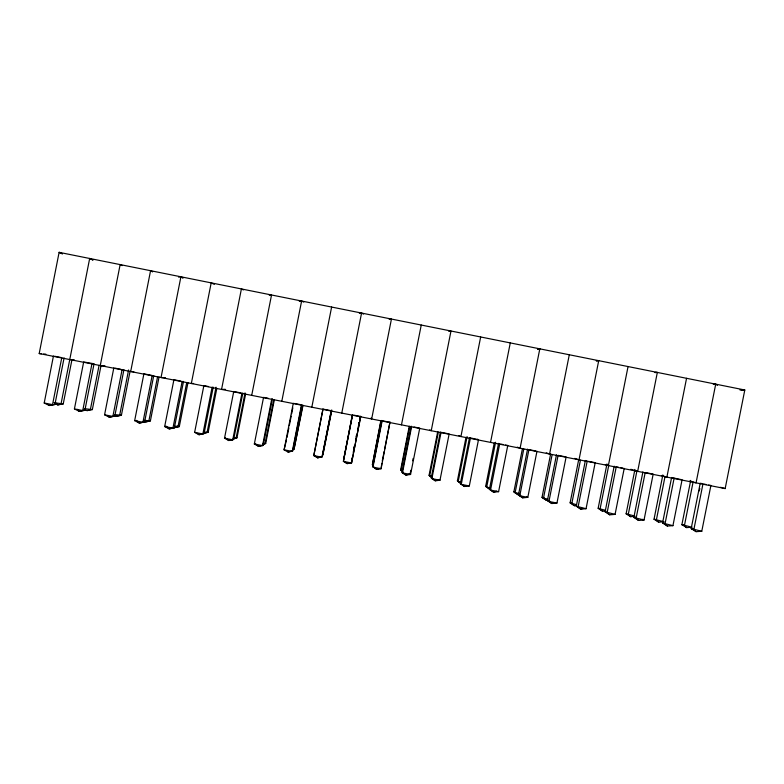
<?xml version="1.0" encoding="UTF-8"?>
<svg xmlns="http://www.w3.org/2000/svg" width="784" height="784" viewBox="0 0 784 784"><rect width="100%" height="100%" fill="white"/><g stroke="black" fill="none" stroke-linecap="round" stroke-linejoin="round"><path stroke-width="1.18" d="M360.679 416.265L351.555 462.972L347.155 463.609L343.402 461.374L352.339 415.255M343.637 459.228L352.339 415.02M39.2 353.535L59.114 252.34L744.8 389.991L725.161 488.579L39.2 353.535L41.434 353.751M64.092 357.876L54.919 404.475L49.235 405.504L44.208 403.005L53.449 356.014M92.894 259.925L89.67 258.475L60.995 404.074L57.751 404.916L54.841 403.456M56.056 403.211L57.751 404.916L63.239 403.917L71.922 359.817M74.421 408.905L83.672 361.963L94.051 363.766L84.878 410.326L79.331 411.375L74.421 408.905L82.741 410.532L84.878 410.326M91.983 363.6L82.741 410.532L79.331 411.375L77.302 409.375M99.078 365.393L90.327 409.797L86.985 410.62L84.143 409.179M122.245 265.551L120.148 264.59L100.264 365.55L105.036 365.912M86.985 410.62L92.345 409.601L101.028 365.54M123.931 369.656L114.768 416.157L109.348 417.225L104.576 414.785L113.817 367.902M122.108 369.538L112.876 416.402L109.348 417.225L107.947 415.892M128.586 369.96L119.609 415.51L116.159 416.314L114.307 415.363M114.778 415.01L116.159 416.314L121.402 415.275L130.075 371.263M152.606 271.646L150.567 270.696L130.683 371.547L133.839 371.734M134.662 420.655L143.893 373.821L152.174 375.458L142.943 422.272L139.307 423.066L134.662 420.655L142.943 422.272L144.599 421.978L153.752 375.526M157.555 376.908L148.823 421.214L145.265 421.988L150.381 420.93L159.054 376.967M182.172 381.357L172.941 428.123L169.197 428.897L164.679 426.516L173.911 379.73L180.986 381.132M166.159 426.182L164.679 426.516L172.941 428.123L174.362 427.78L183.515 381.387M186.7 382.651L177.968 426.898L174.313 427.662L179.311 426.574L187.974 382.661M194.638 432.356L202.88 433.964L212.101 387.247L213.199 387.227L204.056 433.572L199.018 434.718L194.638 432.356L203.86 385.63L208.564 386.561M216.021 387.178L207.064 432.572L203.291 433.317L208.172 432.209L216.835 388.345M241.962 393.127L232.75 439.795L228.781 440.52L224.518 438.187L233.74 391.51L240.786 392.902M225.527 437.766L224.518 438.187L232.75 439.795L233.681 439.354L242.824 393.068M245.039 392.892L236.082 438.246L233.181 438.775M233.799 437.795L236.974 437.835L245.627 394.009M251.713 395.371L271.538 294.99L269.275 295.235M271.754 398.997L262.542 445.606L258.465 446.312L254.339 443.999L263.551 397.38L268.236 398.301M255.104 443.538L254.339 443.999L262.542 445.606L263.248 445.126L272.391 398.88M273.763 399.781L265.051 443.891L263.061 444.244M262.767 443.45L265.707 443.44L274.361 399.673M281.799 401.29L301.615 301.027L303.731 302.085M293.294 403.241L284.092 449.81L288.091 452.084L292.746 450.878L301.879 404.691M286.503 439.814L284.092 449.81L292.285 451.408L301.487 404.848M286.973 437.443L288.845 427.966M289.306 425.604L291.187 416.128M291.648 413.756L292.824 407.827M302.663 405.475L293.951 449.536L303.036 405.318M311.826 407.2L331.622 307.044M322.979 409.081L313.786 455.602L317.657 457.856L322.185 456.621L331.309 410.483L321.95 457.19L313.786 455.602L322.979 409.081L331.152 410.689M331.73 409.963L322.783 455.161L331.652 410.943M341.775 413.099L361.571 313.061L359.356 313.247M352.594 414.912L343.402 461.374L351.555 462.972L360.748 416.52L353.76 415.138M351.565 460.198L352.026 457.836M353.898 448.409L354.368 446.047M356.23 436.61L356.7 434.258M358.562 424.82L359.033 422.468M359.493 420.106L359.964 417.745M351.565 460.776L352.036 458.405M353.212 452.456L354.388 446.517M355.564 440.579L356.74 434.64M357.916 428.701L359.092 422.752M359.562 420.381L360.023 417.999M380.838 420.636L372.371 464.834L381.063 420.91M389.981 422.037L381.093 468.734L376.585 469.342L372.792 466.49L381.906 420.449M381.798 463.344L381.093 468.734L372.959 467.146L382.151 420.734L390.285 422.331M382.269 460.992L384.14 451.545M384.601 449.183L389.746 423.213M401.477 424.85L421.253 325.037M402.741 471.498L400.663 469.783L409.287 426.231M401.036 470.429L409.728 426.555M402.055 472.203L405.955 475.075L410.11 473.771L410.571 474.477L402.457 472.899L402.055 472.203L411.169 426.212L411.639 426.535L402.457 472.899L405.955 475.075L410.571 474.477L419.754 428.133L413.952 426.996M410.336 472.595L410.806 470.233M412.678 460.806L413.148 458.444M431.288 477.064L429.054 475.32L437.678 431.817M438.334 432.18L429.652 476.015L431.896 476.456M449.154 433.924L439.981 480.22L435.257 480.788L431.249 477.897L440.353 431.955M480.67 336.963L460.923 436.551L458.875 435.581M461.364 483.659L457.386 480.847L466 437.394M467.107 436.619L458.189 481.592L461.56 482.248M460.384 483.581L469.489 437.688L478.495 439.697L469.322 485.943L464.491 486.492L460.384 483.581L464.491 486.492L466.451 485.815M470.41 438.109L461.237 484.365L469.322 485.943M490.539 442.392L510.276 342.912M485.659 486.364L489.735 489.196L485.659 486.364L494.263 442.96M495.596 442.225L486.678 487.148L490.039 487.805M498.604 491.656L490.539 490.078L489.451 489.255L498.546 443.411L499.702 443.871L490.539 490.078L493.665 492.176L498.604 491.656L507.767 445.459L505.464 445.008M520.096 448.203L539.813 348.841L537.501 348.949M513.863 491.872L518.048 494.724L513.863 491.872L522.467 448.517M523.781 449.007L515.108 492.695L519.576 493.567M527.554 449.124L518.459 494.91L522.781 497.86L527.818 497.35L536.981 451.212M569.292 354.76L549.584 454.014L546.262 452.848M550.613 454.054L542.018 497.37L546.301 500.231L542.018 497.37L544.233 497.801M552.142 454.583L543.469 498.232L547.928 499.104M556.483 454.818L547.399 500.564L551.828 503.524L556.963 503.034L566.126 456.954L558.1 455.367L548.937 501.476L551.828 503.524L553.592 502.818M578.7 459.62L570.105 502.848L574.486 505.729L576.514 505.553M596.301 360.758L598.711 360.669L579.013 459.806L574.77 458.395M580.434 460.159L571.771 503.759L574.486 505.729M582.522 508.463L580.807 509.169L576.279 506.199L585.364 460.502L587.196 461.1L578.043 507.15L580.807 509.169L586.06 508.708L595.203 462.678L588.343 461.325M606.963 463.932L598.143 508.326L602.612 511.227L605.718 510.962M628.053 366.559L608.374 465.588L605.297 464.608M608.678 465.716L600.015 509.267L602.612 511.227M624.221 468.391L615.077 514.373L609.727 514.814L605.101 511.815L614.176 466.176M634.903 516.362L630.689 516.695L626.112 513.785L634.932 469.44M636.853 471.262L628.2 514.765L630.689 516.695M655.042 372.498L657.335 372.439L637.666 471.351L630.816 469.273M638.588 520.439L636.069 518.469L645.203 472.517L653.18 474.095L644.036 520.027L638.588 520.439L633.854 517.43L642.919 471.841M662.843 474.937L654.023 519.233L658.697 522.164L662.99 521.85M664.979 476.799L656.326 520.253L658.697 522.164M686.559 378.3L666.89 477.103L661.392 475.496M671.614 477.485L662.549 523.026L667.38 526.054L672.937 525.662L682.07 479.779L672.447 477.73M674.113 478.211L664.979 524.114L667.38 526.054M690.694 480.425L681.884 524.672L686.647 527.612L692.115 527.24L681.884 524.672L684.069 525.094M693.036 482.327L684.393 525.731L686.647 527.612M700.239 483.12L691.174 528.612L696.114 531.66L701.768 531.287L710.902 485.453L708.628 485.012M699.357 490.882L699.828 488.54M496.507 491.156L493.665 492.176L489.451 489.255M208.172 432.209L204.771 432.131M437.266 480.131L435.257 480.788L431.249 477.897M379.799 468.391L376.585 469.342L372.792 466.49M351.555 462.354L347.155 463.609L344.392 461.482M322.185 456.621L317.657 457.856L314.08 455.043M49.235 405.504L54.919 404.475M288.091 452.084L292.746 450.878M263.248 445.126L258.465 446.312L255.947 444.224M263.395 444.009L265.707 443.44M233.681 439.354L228.781 440.52L226.341 438.452M233.407 438.677L236.974 437.835M204.056 433.572L199.018 434.718L197.45 433.346M174.362 427.78L169.197 428.897L166.923 426.859M144.599 421.978L139.307 423.066L136.387 420.371M537.706 349.243L539.813 348.841M150.381 420.93L144.227 420.312M178.576 277.124L180.908 276.791L183.074 277.81M114.768 416.157L112.876 416.402L104.576 414.785M121.402 415.275L115.003 414.609M299.292 301.262L301.615 301.027M92.345 409.601L84.564 408.67M596.399 360.885L598.711 360.669M389.178 319.235L391.441 319.059L371.665 418.979L371.097 418.009M63.239 403.917L54.047 402.711M448.615 331.162L450.986 331.015L431.229 430.71L429.74 429.848M654.895 372.527L657.335 372.439M225.253 389.295L221.558 389.432L241.403 288.933L243.442 289.923M713.322 384.199L715.714 384.15L717.448 385.395M741.145 390.04L744.8 389.991L739.929 389.922M713.45 384.16L715.714 384.15L696.065 482.846L689.655 481.023M193.619 383.503L191.335 383.484L211.19 282.867L214.346 284.376M165.385 377.682L161.043 377.516L180.908 276.791L182.858 278.016M69.766 359.552L74.362 359.954M43.659 353.976L45.893 354.201M177.037 426.133L179.311 426.574L174.528 426.231M572.32 503.279L570.105 502.848L576.23 504.622M600.348 508.757L598.143 508.326L605.571 510.355M656.218 519.655L654.023 519.233L664.068 521.762M634.854 516.068L626.112 513.785M520.743 495.361L518.459 494.91L522.781 497.86M549.682 501.005L547.399 500.564L548.937 501.476L556.963 503.034M664.803 523.467L662.549 523.026L672.937 525.662M693.428 529.053L691.174 528.612L701.768 531.287M44.208 403.005L52.538 404.632L61.789 357.661L54.645 356.25M586.06 508.708L576.279 506.199M615.077 514.373L605.101 511.815M115.003 368.137L120.932 369.303M294.47 403.466L300.321 404.622M447.997 433.699L441.059 432.327L431.876 478.632L439.981 480.22L439.285 479.465M500.858 444.107L503.161 444.557M535.825 450.986L528.935 449.634L519.772 495.782L527.818 497.35L526.446 496.468M618.517 467.264L616.234 466.813L607.09 512.814L609.727 514.814M620.801 467.715L623.084 468.166M704.091 484.12L706.364 484.561M720.535 487.285L725.161 488.579M701.141 483.375L702.964 483.895L693.83 529.739L696.114 531.66M517.264 447.135L519.155 447.85M477.505 439.265L478.495 439.697M62.436 253.81L59.114 252.34L62.25 253.761M642.527 519.322L644.036 520.027L633.854 517.43M89.67 258.475L92.875 260.014M120.148 264.59L122.039 265.57M361.571 313.061L363.551 314.09M150.567 270.696L152.478 271.783M457.386 480.847L460.375 482.964M429.054 475.32L431.964 477.417M400.663 469.783L402.555 471.164"/></g></svg>
